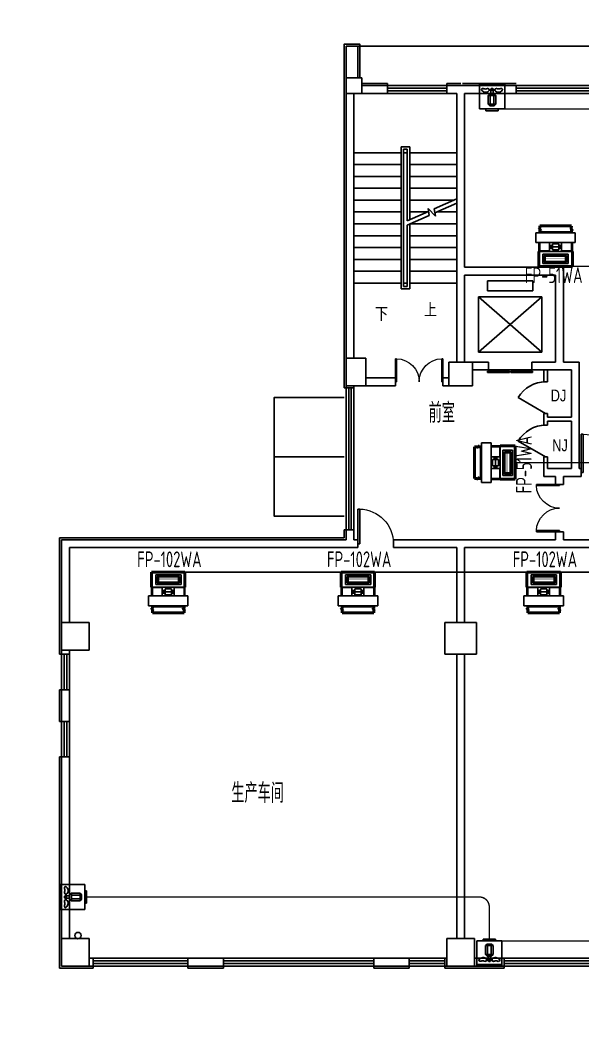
# Model space of a CAD drawing. Extents: x 2166032 to 5302137, y 581493 to 2416206.
# Drawn here: x 2326676 to 2340902, y 1164813 to 1190577 of the extents above; entities that cross this region are included whole.
import ezdxf

# ---------------------------------------------------------------- set-up
doc = ezdxf.new("R2010")
doc.units = 0
doc.header["$LTSCALE"] = 1000
doc.header["$MEASUREMENT"] = 0
for name, color, linetype in [('3T_WOOD', 21, 'Continuous'), ('ACS_FFG_FK', 7, 'Continuous'), ('AXIS', 3, 'Continuous'), ('COLUMN', 2, 'Continuous'), ('DIM_SYMB', 3, 'Continuous'), ('LVTRY', 8, 'Continuous'), ('PUB_TEXT', 7, 'Continuous'), ('STAIR', 8, 'Continuous'), ('SURFACE', 8, 'Continuous'), ('WALL', 8, 'Continuous'), ('WINDOW', 8, 'Continuous'), ('WIRE-照明', 1, 'Continuous'), ('屋面', 151, 'Continuous'), ('消防', 7, 'Continuous'), ('风机盘管', 7, 'Continuous')]:
    doc.layers.add(name, color=color, linetype=linetype)
doc.layers.add('ACS_KT_SB', color=130, linetype='Continuous', lineweight=13)
doc.layers.add('ACS_SFG_F2', color=6, linetype='Continuous', lineweight=50)
doc.styles.add('_HZTXT', font='！tssdeng.shx', dxfattribs={"width": 0.8, "bigfont": '！tssdchn.shx'})
doc.styles.add('_TCH_DIM', font='tssdeng.shx', dxfattribs={"bigfont": 'tssdchn.shx'})
doc.styles.add('DIM_FONT', font='simplex_.ttf', dxfattribs={"width": 0.7})
doc.styles.add('HZ', font='！tssdeng.shx', dxfattribs={"bigfont": '！tssdchn.shx'})
doc.styles.add('TSSD_Dimension', font='Tssdeng.shx', dxfattribs={"width": 0.7, "bigfont": 'tssdchn.shx'})
doc.styles.add('TSSD_REIN', font='tssdeng.shx', dxfattribs={"width": 0.7, "bigfont": 'tssdchn.shx'})

# ---------------------------------------------------------------- blocks, each defined once
blk = doc.blocks.new('$SB61_1')
for p, q in [((-344, 91), (-380, 54)), ((-380, 54), (-380, -52)), ((-344, 91), (-134, 91)), ((-344, 91), (-344, -89)), ((-344, 43), (-134, 43)), ((-93, 50), (-134, 91)), ((-134, 91), (-134, -89)), ((-93, 50), (-93, -47)), ((-93, 32), (-10, 32)), ((-10, 66), (-10, -64)), ((-10, 66), (10, 66)), ((10, 16), (10, 66)), ((-344, -89), (-380, -52)), ((-344, -45), (-134, -45)), ((-344, -89), (-134, -89)), ((-93, -47), (-134, -89)), ((-93, -27), (-10, -27)), ((-10, -64), (10, -64)), ((10, -16), (10, -64))]:
    blk.add_line(p, q)
for points in [[(27, 198, 0.411372), (11, 254, 0.494273), (-35, 83, 0.741953), (33, 105, 0.098181), (27, 124, -0.171786), (27, 198)], [(31, -198, -0.313475), (12, -256, -0.472676), (-35, -80, -0.748081), (34, -102, -0.098181), (28, -121, 0.171786), (28, -196)]]:
    blk.add_lwpolyline(points, format="xyb")
blk.add_lwpolyline([(10, 16), (34, 16), (34, -16), (10, -16)], close=True)
for tag, p, height, style, width, flags in [('UNIT', (0, 0), 0.001, 'HZ', 0.7, 1), ('WHAT', (0, 0), 0.001, 'HZ', 0.7, 1), ('SPEC', (0, 0), 0.001, 'HZ', 0.7, 1), ('YSIZE', (34, -16), 0.15, 'DIM_FONT', 0.8, 9), ('XSIZE', (34, -16), 0.15, 'DIM_FONT', 0.8, 9)]:
    blk.add_attdef(tag, p, '', height=height, dxfattribs=dict(style=style, width=width, flags=flags))
blk = doc.blocks.new('A$C54D307B5')
at = {"layer": '消防'}
for p, q in [((0, -300), (0, 300)), ((0, 300), (640, 300)), ((165, 345), (475, 345)), ((165, 300), (165, 345)), ((475, 300), (475, 345)), ((640, -300), (640, 300)), ((0, -340), (0, -300)), ((0, -300), (640, -300)), ((0, -340), (640, -340)), ((640, -340), (640, -300))]:
    blk.add_line(p, q, dxfattribs=at)
at = {"layer": '风机盘管', "xscale": -1.057367996545509, "yscale": 1.057367996545509, "zscale": 1.0573679886336, "rotation": 90}
blk.add_blockref('$SB61_1', (321, -183), dxfattribs=at)
blk = doc.blocks.new('H-DTDFFS-20')
for p, q in [((-0.5, 0.5), (0.5, 0.5)), ((-0.5, -0.5), (-0.5, 0.5)), ((0.5, 0.5), (-0.5, 0.5)), ((0.5, 0.5), (0.5, -0.5)), ((-0.44, -0.34), (-0.44, 0.34)), ((-0.44, 0.34), (0.44, 0.34)), ((-0.4, 0.3), (0.4, 0.3)), ((-0.4, -0.3), (-0.4, 0.3)), ((0.4, 0.3), (0.4, -0.3)), ((0.44, 0.34), (0.44, -0.34)), ((0.44, -0.34), (-0.44, -0.34)), ((0.4, -0.3), (-0.4, -0.3)), ((0.5, -0.5), (-0.5, -0.5))]:
    blk.add_line(p, q)
at = {"const_width": 0.01}
for points in [[(-0.4, 0.162), (0.4, 0.162)], [(-0.4, 0), (0.4, 0)], [(-0.4, -0.162), (0.4, -0.162)]]:
    blk.add_lwpolyline(points, dxfattribs=at)
blk = doc.blocks.new('$TCHSYS$LDOR22D')
for p, q in [((-0.517, 0.833), (-0.017, 0.833)), ((-0.517, 0.833), (-0.517, 0.667)), ((-0.017, 0.833), (-0.017, 0.667)), ((0.017, 0.833), (0.017, 0.667)), ((0.017, 0.833), (0.517, 0.833)), ((0.517, 0.833), (0.517, 0.667)), ((-0.517, 0.667), (-0.017, 0.667)), ((-0.5, 0.5), (0.5, 0.5)), ((0.017, 0.667), (0.517, 0.667))]:
    blk.add_line(p, q)
blk = doc.blocks.new('$DorLib2D$00000002')
for p, q in [((-0.5, 0), (-0.5, 0.4875)), ((-0.475, 0.4875), (-0.5, 0.4875)), ((-0.475, 0), (-0.475, 0.4875)), ((0.475, 0), (0.475, 0.4875)), ((0.475, 0.4875), (0.5, 0.4875)), ((0.5, 0), (0.5, 0.4875)), ((-0.5, 0), (-0.475, 0)), ((0.5, 0), (0.475, 0))]:
    blk.add_line(p, q)
at = {"lineweight": 13}
for centre, start, end in [((-0.4875, 0), 0, 88.53072), ((0.4875, 0), 91.46928, 180)]:
    blk.add_arc(centre, 0.4875, start, end, dxfattribs=at)
blk = doc.blocks.new('$TCHSYS$WIN2D')
for p, q in [((-0.5, 0.5), (0.5, 0.5)), ((-0.5, 0.5), (-0.5, -0.5)), ((0.5, 0.5), (0.5, -0.5)), ((0.5, 0.1667), (-0.5, 0.1667)), ((0.5, -0.1667), (-0.5, -0.1667)), ((-0.5, -0.5), (0.5, -0.5))]:
    blk.add_line(p, q)
blk = doc.blocks.new('$DorLib2D$00000214')
at = {"color": 0}
blk.add_line((0.5, 0), (0, 0.866), dxfattribs=at)
blk.add_arc((0.5, 0), 1, 120, 180, dxfattribs=at)
blk = doc.blocks.new('$TCHSYS$DOOR2D')
for p, q in [((0.45, 0.975), (0.5, 0.975)), ((0.45, 0), (0.45, 0.975)), ((0.5, 0), (0.5, 0.975)), ((0.5, 0), (0.45, 0))]:
    blk.add_line(p, q)
at = {"lineweight": 13}
blk.add_arc((0.475, 0), 0.975, 91.4693, 180, dxfattribs=at)
blk = doc.blocks.new('$DorLib2D$00000001')
for p, q in [((0.45, 0.975), (0.5, 0.975)), ((0.45, 0), (0.45, 0.975)), ((0.5, 0), (0.5, 0.975)), ((0.5, 0), (0.45, 0))]:
    blk.add_line(p, q)
at = {"lineweight": 13}
blk.add_arc((0.475, 0), 0.975, 91.4693, 180, dxfattribs=at)

msp = doc.modelspace()

# ---------------------------------------------------------------- linework, layer by layer
at = {"color": 0}
for p, q in [((2339716.5, 1185198.2), (2340716.5, 1185198.2)), ((2339716.5, 1184948.2), (2339716.5, 1185198.2)), ((2339786.5, 1185223.2), (2340646.5, 1185223.2)), ((2339816.5, 1185198.2), (2339816.5, 1185223.2)), ((2340616.5, 1185198.2), (2340616.5, 1185223.2)), ((2340716.5, 1185198.2), (2340716.5, 1184948.2)), ((2340716.5, 1184948.2), (2339716.5, 1184948.2)), ((2339791.5, 1184948.2), (2339791.5, 1184723.2)), ((2339816.5, 1184948.2), (2339816.5, 1184735.7)), ((2340066.5, 1184735.7), (2340066.5, 1184948.2)), ((2340136.5, 1184917), (2340136.5, 1184767)), ((2340296.5, 1184917), (2340136.5, 1184917)), ((2340296.5, 1184767), (2340296.5, 1184917)), ((2340366.5, 1184948.2), (2340366.5, 1184735.7)), ((2340616.5, 1184735.7), (2340616.5, 1184948.2)), ((2340641.5, 1184723.2), (2340641.5, 1184948.2)), ((2339791.5, 1184723.2), (2340641.5, 1184723.2)), ((2339816.5, 1184735.7), (2340066.5, 1184735.7)), ((2340136.5, 1184873.2), (2340066.5, 1184873.2)), ((2340066.5, 1184842), (2340366.5, 1184842)), ((2340136.5, 1184810.7), (2340066.5, 1184810.7)), ((2340136.5, 1184767), (2340296.5, 1184767)), ((2340296.5, 1184873.2), (2340366.5, 1184873.2)), ((2340296.5, 1184810.7), (2340366.5, 1184810.7)), ((2340366.5, 1184735.7), (2340616.5, 1184735.7)), ((2338316.8, 1178943.5), (2338316.8, 1179803.5)), ((2338341.8, 1179773.5), (2338316.8, 1179773.5)), ((2338341.8, 1178873.5), (2338341.8, 1179873.5)), ((2338341.8, 1179873.5), (2338591.8, 1179873.5)), ((2338591.8, 1179873.5), (2338591.8, 1178873.5)), ((2338816.8, 1179798.5), (2338591.8, 1179798.5)), ((2338804.3, 1179773.5), (2338591.8, 1179773.5)), ((2338804.3, 1179523.5), (2338804.3, 1179773.5)), ((2338816.8, 1178948.5), (2338816.8, 1179798.5)), ((2338591.8, 1179523.5), (2338804.3, 1179523.5)), ((2338666.8, 1179453.5), (2338666.8, 1179523.5)), ((2338698, 1179223.5), (2338698, 1179523.5)), ((2338729.3, 1179453.5), (2338729.3, 1179523.5)), ((2338804.3, 1179223.5), (2338591.8, 1179223.5)), ((2338773, 1179453.5), (2338623, 1179453.5)), ((2338623, 1179453.5), (2338623, 1179293.5)), ((2338623, 1179293.5), (2338773, 1179293.5)), ((2338666.8, 1179293.5), (2338666.8, 1179223.5)), ((2338729.3, 1179293.5), (2338729.3, 1179223.5)), ((2338773, 1179293.5), (2338773, 1179453.5)), ((2338804.3, 1178973.5), (2338804.3, 1179223.5)), ((2338341.8, 1178973.5), (2338316.8, 1178973.5)), ((2338591.8, 1178973.5), (2338804.3, 1178973.5)), ((2338591.8, 1178873.5), (2338341.8, 1178873.5)), ((2338591.8, 1178948.5), (2338816.8, 1178948.5)), ((2330841.5, 1176223.5), (2329991.5, 1176223.5)), ((2329991.5, 1176223.5), (2329991.5, 1175998.5)), ((2330266.5, 1176211), (2330016.5, 1176211)), ((2330016.5, 1176211), (2330016.5, 1175998.5)), ((2330266.5, 1175998.5), (2330266.5, 1176211)), ((2330336.5, 1176136), (2330266.5, 1176136)), ((2330336.5, 1176179.8), (2330336.5, 1176029.8)), ((2330496.5, 1176179.8), (2330336.5, 1176179.8)), ((2330496.5, 1176029.8), (2330496.5, 1176179.8)), ((2330496.5, 1176136), (2330566.5, 1176136)), ((2330816.5, 1176211), (2330566.5, 1176211)), ((2330566.5, 1176211), (2330566.5, 1175998.5)), ((2330816.5, 1175998.5), (2330816.5, 1176211)), ((2330841.5, 1175998.5), (2330841.5, 1176223.5)), ((2335641.5, 1176223.5), (2334791.5, 1176223.5)), ((2334791.5, 1176223.5), (2334791.5, 1175998.5)), ((2335066.5, 1176211), (2334816.5, 1176211)), ((2334816.5, 1176211), (2334816.5, 1175998.5)), ((2335066.5, 1175998.5), (2335066.5, 1176211)), ((2335136.5, 1176136), (2335066.5, 1176136)), ((2335136.5, 1176179.8), (2335136.5, 1176029.8)), ((2335296.5, 1176179.8), (2335136.5, 1176179.8)), ((2335296.5, 1176029.8), (2335296.5, 1176179.8)), ((2335296.5, 1176136), (2335366.5, 1176136)), ((2335616.5, 1176211), (2335366.5, 1176211)), ((2335366.5, 1176211), (2335366.5, 1175998.5)), ((2335616.5, 1175998.5), (2335616.5, 1176211)), ((2335641.5, 1175998.5), (2335641.5, 1176223.5)), ((2340341.5, 1176223.5), (2339491.5, 1176223.5)), ((2339491.5, 1176223.5), (2339491.5, 1175998.5)), ((2339766.5, 1176211), (2339516.5, 1176211)), ((2339516.5, 1176211), (2339516.5, 1175998.5)), ((2339766.5, 1175998.5), (2339766.5, 1176211)), ((2339836.5, 1176136), (2339766.5, 1176136)), ((2339836.5, 1176179.8), (2339836.5, 1176029.8)), ((2339996.5, 1176179.8), (2339836.5, 1176179.8)), ((2339996.5, 1176029.8), (2339996.5, 1176179.8)), ((2339996.5, 1176136), (2340066.5, 1176136)), ((2340316.5, 1176211), (2340066.5, 1176211)), ((2340066.5, 1176211), (2340066.5, 1175998.5)), ((2340316.5, 1175998.5), (2340316.5, 1176211)), ((2340341.5, 1175998.5), (2340341.5, 1176223.5)), ((2329916.5, 1175998.5), (2330916.5, 1175998.5)), ((2329916.5, 1175748.5), (2329916.5, 1175998.5)), ((2330566.5, 1176104.8), (2330266.5, 1176104.8)), ((2330336.5, 1176073.5), (2330266.5, 1176073.5)), ((2330336.5, 1176029.8), (2330496.5, 1176029.8)), ((2330496.5, 1176073.5), (2330566.5, 1176073.5)), ((2330916.5, 1175998.5), (2330916.5, 1175748.5)), ((2334716.5, 1175998.5), (2335716.5, 1175998.5)), ((2334716.5, 1175748.5), (2334716.5, 1175998.5)), ((2335366.5, 1176104.8), (2335066.5, 1176104.8)), ((2335136.5, 1176073.5), (2335066.5, 1176073.5)), ((2335136.5, 1176029.8), (2335296.5, 1176029.8)), ((2335296.5, 1176073.5), (2335366.5, 1176073.5)), ((2335716.5, 1175998.5), (2335716.5, 1175748.5)), ((2339416.5, 1175998.5), (2340416.5, 1175998.5)), ((2339416.5, 1175748.5), (2339416.5, 1175998.5)), ((2340066.5, 1176104.8), (2339766.5, 1176104.8)), ((2339836.5, 1176073.5), (2339766.5, 1176073.5)), ((2339836.5, 1176029.8), (2339996.5, 1176029.8)), ((2339996.5, 1176073.5), (2340066.5, 1176073.5)), ((2340416.5, 1175998.5), (2340416.5, 1175748.5)), ((2330916.5, 1175748.5), (2329916.5, 1175748.5)), ((2330846.5, 1175723.5), (2329986.5, 1175723.5)), ((2330016.5, 1175748.5), (2330016.5, 1175723.5)), ((2330816.5, 1175748.5), (2330816.5, 1175723.5)), ((2335716.5, 1175748.5), (2334716.5, 1175748.5)), ((2335646.5, 1175723.5), (2334786.5, 1175723.5)), ((2334816.5, 1175748.5), (2334816.5, 1175723.5)), ((2335616.5, 1175748.5), (2335616.5, 1175723.5)), ((2340416.5, 1175748.5), (2339416.5, 1175748.5)), ((2340346.5, 1175723.5), (2339486.5, 1175723.5)), ((2339516.5, 1175748.5), (2339516.5, 1175723.5)), ((2340316.5, 1175748.5), (2340316.5, 1175723.5))]:
    msp.add_line(p, q, dxfattribs=at)
msp.add_circle((2604640.5, 1020101.3), 438608.5)
at = {"layer": '3T_WOOD'}
for p, q in [((2334966.5, 1181273.5), (2334966.5, 1181273.5)), ((2335016.5, 1181223.5), (2335016.5, 1181223.5))]:
    msp.add_line(p, q, dxfattribs=at)
at = {"layer": 'ACS_SFG_F2'}
for p, q in [((2339851, 1185244.4), (2339793.1, 1185321.6)), ((2339793.1, 1185321.6), (2339815.9, 1185311.1)), ((2339815.9, 1185311.1), (2339816.5, 1185373.2)), ((2340616.5, 1185373.2), (2339816.5, 1185373.2)), ((2339816.5, 1185223.2), (2339816.5, 1185269.1)), ((2339816.5, 1185269.1), (2339851, 1185244.4)), ((2340651, 1185244.4), (2340593.1, 1185321.6)), ((2340593.1, 1185321.6), (2340615.9, 1185311.1)), ((2340615.9, 1185311.1), (2340616.5, 1185373.2)), ((2340616.5, 1185223.2), (2340616.5, 1185269.1)), ((2340616.5, 1185269.1), (2340651, 1185244.4)), ((2339796.4, 1184344.9), (2339796.4, 1184723.2)), ((2340641.5, 1184344.9), (2340641.5, 1184723.2)), ((2339796.4, 1184344.9), (2340641.5, 1184344.9)), ((2338229, 1179773), (2338166.8, 1179773.5)), ((2338166.8, 1179773.5), (2338166.8, 1178973.5)), ((2338295.6, 1179808), (2338218.4, 1179750.1)), ((2338218.4, 1179750.1), (2338229, 1179773)), ((2338270.9, 1179773.5), (2338295.6, 1179808)), ((2338316.8, 1179773.5), (2338270.9, 1179773.5)), ((2339195.1, 1179798.5), (2338816.8, 1179798.5)), ((2339195.1, 1178953.4), (2339195.1, 1179798.5)), ((2338229, 1178973), (2338166.8, 1178973.5)), ((2338295.6, 1179008), (2338218.4, 1178950.1)), ((2338218.4, 1178950.1), (2338229, 1178973)), ((2338270.9, 1178973.5), (2338295.6, 1179008)), ((2338316.8, 1178973.5), (2338270.9, 1178973.5)), ((2339195.1, 1178953.4), (2338816.8, 1178953.4)), ((2330839, 1176601.9), (2329993.9, 1176601.8)), ((2329993.9, 1176601.9), (2329993.9, 1176223.5)), ((2330839, 1176601.9), (2330839, 1176223.5)), ((2335639, 1176601.9), (2334793.9, 1176601.8)), ((2334793.9, 1176601.9), (2334793.9, 1176223.5)), ((2335639, 1176601.9), (2335639, 1176223.5)), ((2340339, 1176601.9), (2339493.9, 1176601.8)), ((2339493.9, 1176601.9), (2339493.9, 1176223.5)), ((2340339, 1176601.9), (2340339, 1176223.5)), ((2330016.5, 1175677.7), (2329982, 1175702.3)), ((2329982, 1175702.3), (2330039.9, 1175625.2)), ((2330016.5, 1175723.5), (2330016.5, 1175677.7)), ((2330017, 1175635.7), (2330016.5, 1175573.5)), ((2330039.9, 1175625.2), (2330017, 1175635.7)), ((2330816.5, 1175677.7), (2330782, 1175702.3)), ((2330782, 1175702.3), (2330839.9, 1175625.2)), ((2330816.5, 1175723.5), (2330816.5, 1175677.7)), ((2330817, 1175635.7), (2330816.5, 1175573.5)), ((2330839.9, 1175625.2), (2330817, 1175635.7)), ((2334816.5, 1175677.7), (2334782, 1175702.3)), ((2334782, 1175702.3), (2334839.9, 1175625.2)), ((2334816.5, 1175723.5), (2334816.5, 1175677.7)), ((2334817, 1175635.7), (2334816.5, 1175573.5)), ((2334839.9, 1175625.2), (2334817, 1175635.7)), ((2335616.5, 1175677.7), (2335582, 1175702.3)), ((2335582, 1175702.3), (2335639.9, 1175625.2)), ((2335616.5, 1175723.5), (2335616.5, 1175677.7)), ((2335617, 1175635.7), (2335616.5, 1175573.5)), ((2335639.9, 1175625.2), (2335617, 1175635.7)), ((2339516.5, 1175677.7), (2339482, 1175702.3)), ((2339482, 1175702.3), (2339539.9, 1175625.2)), ((2339516.5, 1175723.5), (2339516.5, 1175677.7)), ((2339517.1, 1175635.7), (2339516.5, 1175573.5)), ((2339539.9, 1175625.2), (2339517.1, 1175635.7)), ((2340316.5, 1175677.7), (2340282, 1175702.3)), ((2340282, 1175702.3), (2340339.9, 1175625.2)), ((2340316.5, 1175723.5), (2340316.5, 1175677.7)), ((2340317.1, 1175635.7), (2340316.5, 1175573.5)), ((2340339.9, 1175625.2), (2340317.1, 1175635.7)), ((2330816.5, 1175573.5), (2330016.5, 1175573.5)), ((2335616.5, 1175573.5), (2334816.5, 1175573.5)), ((2340316.5, 1175573.5), (2339516.5, 1175573.5))]:
    msp.add_line(p, q, dxfattribs=at)
at = {"layer": 'AXIS'}
msp.add_lwpolyline([(2334866.5, 1179523.5), (2333096.5, 1179523.5)], dxfattribs=at)
at = {"layer": 'COLUMN'}
for p, q in [((2335316.5, 1189123.5), (2334916.5, 1189123.5)), ((2334916.5, 1189123.5), (2334916.5, 1188723.5)), ((2335316.5, 1188723.5), (2335316.5, 1189123.5)), ((2334916.5, 1188723.5), (2335316.5, 1188723.5)), ((2335416.5, 1182023.5), (2334916.5, 1182023.5)), ((2334916.5, 1182023.5), (2334916.5, 1181323.5)), ((2335416.5, 1181323.5), (2335416.5, 1182023.5)), ((2338116.5, 1181923.5), (2337516.5, 1181923.5)), ((2337516.5, 1181923.5), (2337516.5, 1181323.5)), ((2338116.5, 1181323.5), (2338116.5, 1181923.5)), ((2334916.5, 1181323.5), (2335416.5, 1181323.5)), ((2337516.5, 1181323.5), (2338116.5, 1181323.5)), ((2328416.2, 1175323.5), (2327716.5, 1175323.5)), ((2327716.5, 1175323.5), (2327716.5, 1174623.5)), ((2328416.2, 1174623.5), (2328416.2, 1175323.5)), ((2338214.9, 1175323.5), (2337414.9, 1175323.5)), ((2337414.9, 1175323.5), (2337414.9, 1174523.5)), ((2338214.9, 1174523.5), (2338214.9, 1175323.5)), ((2327716.5, 1174623.5), (2328416.2, 1174623.5)), ((2337414.9, 1174523.5), (2338214.9, 1174523.5)), ((2328416.2, 1167323.7), (2327716.5, 1167323.7)), ((2327716.5, 1167323.7), (2327716.5, 1166623.5)), ((2328416.2, 1166623.5), (2328416.2, 1167323.7)), ((2338166.2, 1167323.7), (2337466.2, 1167323.7)), ((2337466.2, 1167323.7), (2337466.2, 1166623.5)), ((2338166.2, 1166623.5), (2338166.2, 1167323.7)), ((2327716.5, 1166623.5), (2328416.2, 1166623.5)), ((2337466.2, 1166623.5), (2338166.2, 1166623.5))]:
    msp.add_line(p, q, dxfattribs=at)
at = {"layer": 'DIM_SYMB'}
for points in [[(2335791.5, 1183410.7, 0, 0, 0), (2335791.5, 1187981.5, 0, 0, 0), (2337041.5, 1187981.5, 0, 0, 0), (2337041.5, 1186402.5, 80, 0, 0), (2337041.5, 1186102.5, 0, 0, 0)], [(2337041.5, 1183515.6, 0, 0, 0), (2337041.5, 1184865.6, 80, 0, 0), (2337041.5, 1185165.6, 0, 0, 0)]]:
    msp.add_lwpolyline(points, format="xyseb", dxfattribs=at)
at = {"layer": 'LVTRY', "color": 4}
msp.add_lwpolyline([(2334866.5, 1181023.5), (2333096.5, 1181023.5), (2333096.5, 1178023.5), (2334866.5, 1178023.5)], dxfattribs=at)
at = {"layer": 'STAIR'}
for p, q in [((2335216.5, 1189923.5), (2379466.5, 1189923.5)), ((2337716.5, 1188723.5), (2335116.5, 1188723.5)), ((2335116.5, 1188723.5), (2335116.5, 1187223.5)), ((2337716.5, 1187223.5), (2337716.5, 1188723.5)), ((2335116.5, 1187223.5), (2335116.5, 1183923.5)), ((2336306.5, 1187223.5), (2335116.5, 1187223.5)), ((2335116.5, 1187223.5), (2336306.5, 1187223.5)), ((2336526.5, 1187373.5), (2336306.5, 1187373.5)), ((2336306.5, 1187373.5), (2336306.5, 1183773.5)), ((2336466.5, 1187313.5), (2336366.5, 1187313.5)), ((2336366.5, 1187313.5), (2336366.5, 1183833.5)), ((2336366.5, 1187223.5), (2336366.5, 1183923.5)), ((2336366.5, 1187223.5), (2336466.5, 1187223.5)), ((2336466.5, 1185500.9), (2336466.5, 1187313.5)), ((2336466.5, 1185500.9), (2336466.5, 1187223.5)), ((2336526.5, 1185527.6), (2336526.5, 1187373.5)), ((2336526.5, 1187223.5), (2337716.5, 1187223.5)), ((2336526.5, 1187223.5), (2337716.5, 1187223.5)), ((2337716.5, 1186055.5), (2337716.5, 1187223.5)), ((2336306.5, 1186923.5), (2335116.5, 1186923.5)), ((2336526.5, 1186923.5), (2337716.5, 1186923.5)), ((2336306.5, 1186623.5), (2335116.5, 1186623.5)), ((2336526.5, 1186623.5), (2337716.5, 1186623.5)), ((2336306.5, 1186323.5), (2335116.5, 1186323.5)), ((2336526.5, 1186323.5), (2337716.5, 1186323.5)), ((2336306.5, 1186023.5), (2335116.5, 1186023.5)), ((2336526.5, 1186023.5), (2337644.4, 1186023.5)), ((2337147.3, 1185803), (2337716.5, 1186055.5)), ((2337163.4, 1185700.7), (2337716.5, 1185946.1)), ((2337716.5, 1183923.5), (2337716.5, 1185946.1)), ((2336306.5, 1185723.5), (2335116.5, 1185723.5)), ((2336466.5, 1185500.9), (2337001.3, 1185738.2)), ((2336526.5, 1185723.5), (2336968.2, 1185723.5)), ((2337017.4, 1185636), (2336989.7, 1185812.2)), ((2336989.7, 1185812.2), (2337176.3, 1185618.5)), ((2337176.3, 1185618.5), (2337147.3, 1185803)), ((2337214.8, 1185723.5), (2337716.5, 1185723.5)), ((2336306.5, 1185423.5), (2335116.5, 1185423.5)), ((2336466.5, 1185391.5), (2337017.4, 1185636)), ((2336526.5, 1183773.5), (2336526.5, 1185418.2)), ((2336538.6, 1185423.5), (2337716.5, 1185423.5)), ((2336466.5, 1183923.5), (2336466.5, 1185391.5)), ((2336466.5, 1183833.5), (2336466.5, 1185391.5)), ((2336306.5, 1185123.5), (2335116.5, 1185123.5)), ((2336526.5, 1185123.5), (2337716.5, 1185123.5)), ((2336306.5, 1184823.5), (2335116.5, 1184823.5)), ((2336526.5, 1184823.5), (2337716.5, 1184823.5)), ((2336306.5, 1184523.5), (2335116.5, 1184523.5)), ((2336526.5, 1184523.5), (2337716.5, 1184523.5)), ((2336306.5, 1184223.5), (2335116.5, 1184223.5)), ((2336526.5, 1184223.5), (2337716.5, 1184223.5)), ((2336306.5, 1183923.5), (2335116.5, 1183923.5)), ((2336466.5, 1183923.5), (2336366.5, 1183923.5)), ((2336526.5, 1183923.5), (2337716.5, 1183923.5)), ((2338491.5, 1183726.1), (2338491.5, 1183976.1)), ((2338491.5, 1183976.1), (2339641.5, 1183976.1)), ((2339641.5, 1183976.1), (2339641.5, 1183726.1)), ((2336306.5, 1183773.5), (2336526.5, 1183773.5)), ((2336366.5, 1183833.5), (2336466.5, 1183833.5)), ((2339641.5, 1183726.1), (2338491.5, 1183726.1)), ((2338266.5, 1182173.5), (2338266.5, 1183573.5)), ((2338266.5, 1183573.5), (2339866.5, 1183573.5)), ((2339866.5, 1183573.5), (2338266.5, 1182173.5)), ((2339866.5, 1182173.5), (2338266.5, 1183573.5)), ((2339866.5, 1183573.5), (2339866.5, 1182173.5)), ((2339866.5, 1182173.5), (2338266.5, 1182173.5))]:
    msp.add_line(p, q, dxfattribs=at)
at = {"layer": 'SURFACE'}
for p, q in [((2334866.5, 1189023.5), (2334866.5, 1189923.5)), ((2335266.5, 1189123.5), (2335266.5, 1189923.5)), ((2334866.5, 1181423.5), (2334866.5, 1189023.5)), ((2335316.5, 1188973.5), (2335966.5, 1188973.5)), ((2335966.5, 1188973.5), (2335966.5, 1188923.5)), ((2337466.5, 1188973.5), (2337466.5, 1188923.5)), ((2337466.5, 1188973.5), (2337816.5, 1188973.5)), ((2337866.5, 1188973.5), (2339216.5, 1188973.5)), ((2334866.5, 1181273.5), (2334866.5, 1181623.5)), ((2334866.5, 1181273.5), (2334916.5, 1181273.5)), ((2334866.5, 1177673.5), (2334916.5, 1177673.5)), ((2334866.5, 1177473.5), (2334866.5, 1177673.5)), ((2327666.5, 1177473.5), (2334866.5, 1177473.5)), ((2327666.5, 1174973.5), (2327666.5, 1177473.5)), ((2327666.5, 1174523.5), (2327666.5, 1174973.5)), ((2327666.5, 1174523.5), (2327716.5, 1174523.5)), ((2327666.5, 1173623.5), (2327716.5, 1173623.5)), ((2327666.5, 1172823.4), (2327666.5, 1173623.5)), ((2327666.5, 1172823.4), (2327716.5, 1172823.4)), ((2327666.5, 1171923.4), (2327716.5, 1171923.4)), ((2327666.5, 1166573.5), (2327666.5, 1171923.4)), ((2328516.5, 1166573.5), (2328516.5, 1166623.5)), ((2330916.5, 1166573.5), (2330916.5, 1166623.5)), ((2331816.4, 1166573.5), (2331816.4, 1166623.5)), ((2335616.4, 1166573.5), (2335616.4, 1166623.5)), ((2336516.2, 1166573.5), (2336516.2, 1166623.5)), ((2337416.2, 1166573.5), (2337416.2, 1166623.5)), ((2338916.2, 1166573.5), (2338916.2, 1166623.5)), ((2328516.5, 1166573.5), (2327666.5, 1166573.5)), ((2331816.4, 1166573.5), (2330916.5, 1166573.5)), ((2336516.2, 1166573.5), (2335616.4, 1166573.5)), ((2337816.5, 1166573.5), (2337416.2, 1166573.5)), ((2338916.2, 1166573.5), (2337816.5, 1166573.5))]:
    msp.add_line(p, q, dxfattribs=at)
at = {"layer": 'WALL'}
for p, q in [((2334916.5, 1189123.5), (2334916.5, 1189923.5)), ((2334916.5, 1189923.5), (2335216.5, 1189923.5)), ((2335216.5, 1189123.5), (2335216.5, 1189923.5)), ((2335966.5, 1188923.5), (2335316.5, 1188923.5)), ((2335966.5, 1188723.5), (2335966.5, 1188923.5)), ((2337816.5, 1188923.5), (2337466.5, 1188923.5)), ((2337466.5, 1188923.5), (2337466.5, 1188723.5)), ((2339216.5, 1188923.5), (2337816.5, 1188923.5)), ((2339216.5, 1188723.5), (2339216.5, 1188923.5)), ((2334916.5, 1182023.5), (2334916.5, 1188723.5)), ((2335116.5, 1182023.5), (2335116.5, 1188723.5)), ((2335316.5, 1188723.5), (2335966.5, 1188723.5)), ((2337466.5, 1188723.5), (2337716.5, 1188723.5)), ((2337716.5, 1184223.5), (2337716.5, 1188723.5)), ((2337916.5, 1188723.5), (2339216.5, 1188723.5)), ((2337916.5, 1184323.5), (2337916.5, 1188723.5)), ((2337716.5, 1181923.5), (2337716.5, 1184223.5)), ((2337916.5, 1184323.5), (2340416.5, 1184323.5)), ((2337916.5, 1184123.5), (2340216.5, 1184123.5)), ((2337916.5, 1181923.5), (2337916.5, 1184123.5)), ((2340216.5, 1181923.5), (2340216.5, 1184123.5)), ((2340416.5, 1181923.5), (2340416.5, 1184323.5)), ((2338516.5, 1181923.5), (2338116.5, 1181923.5)), ((2338516.5, 1181723.5), (2338516.5, 1181923.5)), ((2340216.5, 1181923.5), (2339616.5, 1181923.5)), ((2339616.5, 1181923.5), (2339616.5, 1181723.5)), ((2340416.5, 1181923.5), (2340816.5, 1181923.5)), ((2340816.5, 1181923.5), (2340816.5, 1180473.5)), ((2338116.5, 1181723.5), (2338516.5, 1181723.5)), ((2339616.5, 1181723.5), (2340316.5, 1181723.5)), ((2339916.5, 1181723.5), (2339916.5, 1181423.5)), ((2340016.5, 1181723.5), (2339916.5, 1181723.5)), ((2340016.5, 1181423.5), (2340016.5, 1181723.5)), ((2340316.5, 1181723.5), (2340616.5, 1181723.5)), ((2340616.5, 1181723.5), (2340616.5, 1180523.5)), ((2334916.5, 1181323.5), (2334916.5, 1181273.5)), ((2334916.5, 1181273.5), (2335116.5, 1181273.5)), ((2335116.5, 1181273.5), (2335116.5, 1181323.5)), ((2336166.5, 1181523.5), (2335416.5, 1181523.5)), ((2335416.5, 1181323.5), (2336166.5, 1181323.5)), ((2336166.5, 1181323.5), (2336166.5, 1181523.5)), ((2337516.5, 1181523.5), (2337366.5, 1181523.5)), ((2337366.5, 1181523.5), (2337366.5, 1181323.5)), ((2337366.5, 1181323.5), (2337516.5, 1181323.5)), ((2339916.5, 1181423.5), (2340016.5, 1181423.5)), ((2340016.5, 1180623.5), (2339916.5, 1180623.5)), ((2339916.5, 1180623.5), (2339916.5, 1180473.5)), ((2340016.5, 1180523.5), (2340016.5, 1180623.5)), ((2340016.5, 1180523.5), (2340616.5, 1180523.5)), ((2339916.5, 1180473.5), (2339916.5, 1180323.5)), ((2339916.5, 1180323.5), (2340016.5, 1180323.5)), ((2340016.5, 1180323.5), (2340016.5, 1180423.5)), ((2340016.5, 1180423.5), (2340616.5, 1180423.5)), ((2340616.5, 1180423.5), (2340616.5, 1179223.5)), ((2340816.5, 1180473.5), (2340816.5, 1179223.5)), ((2340016.5, 1179523.5), (2339916.5, 1179523.5)), ((2339916.5, 1179523.5), (2339916.5, 1179023.5)), ((2340016.5, 1179223.5), (2340016.5, 1179523.5)), ((2340316.5, 1179223.5), (2340016.5, 1179223.5)), ((2340616.5, 1179223.5), (2340316.5, 1179223.5)), ((2340866.5, 1179223.5), (2340816.5, 1179223.5)), ((2340866.5, 1179023.5), (2340866.5, 1179223.5)), ((2340216.5, 1179023.5), (2339916.5, 1179023.5)), ((2340216.5, 1179023.5), (2340216.5, 1178823.5)), ((2340716.5, 1179023.5), (2340416.5, 1179023.5)), ((2340416.5, 1178823.5), (2340416.5, 1179023.5)), ((2340716.5, 1179023.5), (2340866.5, 1179023.5)), ((2340216.5, 1178823.5), (2340416.5, 1178823.5)), ((2335116.5, 1177673.5), (2334916.5, 1177673.5)), ((2334916.5, 1177673.5), (2334916.5, 1177423.5)), ((2335116.5, 1177423.5), (2335116.5, 1177673.5)), ((2327716.5, 1177423.5), (2334916.5, 1177423.5)), ((2327716.5, 1175323.5), (2327716.5, 1177423.5)), ((2335216.5, 1177423.5), (2335116.5, 1177423.5)), ((2335216.5, 1177223.5), (2335216.5, 1177423.5)), ((2337816.5, 1177423.5), (2336116.5, 1177423.5)), ((2336116.5, 1177423.5), (2336116.5, 1177223.5)), ((2340216.5, 1177423.8), (2337816.5, 1177423.7)), ((2340416.5, 1177623.5), (2340216.5, 1177623.5)), ((2340216.5, 1177623.5), (2340216.5, 1177423.8)), ((2340416.5, 1177423.5), (2340416.5, 1177623.5)), ((2341966.3, 1177423.5), (2340416.5, 1177423.5)), ((2327916.5, 1177223.5), (2335016.5, 1177223.5)), ((2327916.5, 1175323.5), (2327916.5, 1177223.5)), ((2335016.5, 1177223.5), (2335016.5, 1177223.5)), ((2335016.5, 1177223.5), (2335216.5, 1177223.5)), ((2336116.5, 1177223.5), (2337716.5, 1177223.5)), ((2337716.5, 1175323.5), (2337716.5, 1177223.5)), ((2340316.5, 1177223.5), (2337916.5, 1177223.5)), ((2337916.5, 1175323.5), (2337916.5, 1177223.5)), ((2340316.5, 1177223.5), (2341966.3, 1177223.5)), ((2327716.5, 1174623.5), (2327716.5, 1174523.5)), ((2327916.5, 1174523.5), (2327916.5, 1174623.5)), ((2327716.5, 1174523.5), (2327916.5, 1174523.5)), ((2337716.5, 1167323.7), (2337716.5, 1174523.5)), ((2337916.5, 1167323.7), (2337916.5, 1174523.5)), ((2327916.5, 1173623.5), (2327716.5, 1173623.5)), ((2327716.5, 1173623.5), (2327716.5, 1172823.4)), ((2327916.5, 1172823.4), (2327916.5, 1173623.5)), ((2327716.5, 1172823.4), (2327916.5, 1172823.4)), ((2327916.5, 1171923.4), (2327716.5, 1171923.4)), ((2327716.5, 1171923.4), (2327716.5, 1167323.7)), ((2327916.5, 1167323.7), (2327916.5, 1171923.4)), ((2328516.5, 1166823.5), (2328416.2, 1166823.5)), ((2328416.2, 1166623.5), (2328516.5, 1166623.5)), ((2328516.5, 1166623.5), (2328516.5, 1166823.5)), ((2331816.4, 1166823.5), (2330916.5, 1166823.5)), ((2330916.5, 1166823.5), (2330916.5, 1166623.5)), ((2330916.5, 1166623.5), (2331816.4, 1166623.5)), ((2331816.4, 1166623.5), (2331816.4, 1166823.5)), ((2336516.2, 1166823.5), (2335616.4, 1166823.5)), ((2335616.4, 1166823.5), (2335616.4, 1166623.5)), ((2335616.4, 1166623.5), (2336516.2, 1166623.5)), ((2336516.2, 1166623.5), (2336516.2, 1166823.5)), ((2337466.2, 1166823.5), (2337416.2, 1166823.5)), ((2337416.2, 1166823.5), (2337416.2, 1166623.5)), ((2337416.2, 1166623.5), (2337466.2, 1166623.5)), ((2338916.2, 1166823.5), (2338166.2, 1166823.5)), ((2338166.2, 1166623.5), (2338916.2, 1166623.5)), ((2338916.2, 1166623.5), (2338916.2, 1166823.5))]:
    msp.add_line(p, q, dxfattribs=at)
at = {"layer": 'WALL', "color": 6}
msp.add_lwpolyline([(2335266.5, 1189923.5), (2335266.5, 1189973.5), (2334866.5, 1189973.5), (2334866.5, 1189923.5)], dxfattribs=at)
at = {"layer": 'WALL'}
msp.add_lwpolyline([(2334916.5, 1181323.5), (2334916.5, 1181323.5)], dxfattribs=at)
at = {"layer": 'WIRE-照明', "linetype": 'Continuous', "const_width": 35}
for points in [[(2338929.8, 1188333.8), (2350653.6, 1188333.8)], [(2330839, 1176601.9), (2334793.9, 1176601.9)], [(2335639, 1176601.9), (2339493.9, 1176601.8)], [(2340339, 1176601.9), (2343693.9, 1176601.8)], [(2338861.2, 1167263.3), (2353571.2, 1167263.3)]]:
    msp.add_lwpolyline(points, dxfattribs=at)
for points in [[(2340641.5, 1184344.9), (2343955.2, 1184344.9, -0.4142136), (2344205.2, 1184094.9), (2344205.2, 1180723.5)], [(2344416.5, 1179845.2), (2344416.5, 1179626, -0.4142136), (2344166.5, 1179376), (2339195.1, 1179376)], [(2328353.3, 1168375.2), (2338289.9, 1168375.2, -0.4142136), (2338539.9, 1168125.2), (2338539.9, 1167308.7)]]:
    msp.add_lwpolyline(points, format="xyb", dxfattribs=at)
at = {"layer": '屋面', "color": 6}
msp.add_circle((2328133.4, 1167400.1), 80, dxfattribs=at)

# ---------------------------------------------------------------- block references
at = {"xscale": -1, "rotation": 180}
msp.add_blockref('A$C54D307B5', (2338289.8, 1188633.5), dxfattribs=at)
at = {"rotation": 270}
msp.add_blockref('A$C54D307B5', (2328008.1, 1168695.2), dxfattribs=at)
msp.add_blockref('A$C54D307B5', (2338221.2, 1166963.6))
at = {"layer": 'ACS_FFG_FK', "xscale": -640, "yscale": 240, "zscale": 0.7999999999999972}
msp.add_blockref('H-DTDFFS-20', (2340212.5, 1184535.9, -52), dxfattribs=at)
for p, rotation in [((2339004.1, 1179369.5, -52), 90), ((2330423, 1176410.9, -52), 180), ((2335223, 1176410.9, -52), 180), ((2339923, 1176410.9, -52), 180)]:
    msp.add_blockref('H-DTDFFS-20', p, dxfattribs=dict(at, rotation=rotation))
at = {"layer": 'WINDOW', "yscale": -200}
for name, p, xscale, zscale in [('$TCHSYS$WIN2D', (2336716.5, 1188823.5), -1500, -1500), ('$TCHSYS$LDOR22D', (2339066.5, 1181823.5), -1100, -1100)]:
    msp.add_blockref(name, p, dxfattribs=dict(at, xscale=xscale, zscale=zscale))
at = {"layer": 'WINDOW'}
for name, p, xscale, yscale, zscale, rotation in [('$TCHSYS$WIN2D', (2340416.5, 1188823.5), -2400, 200, -2400, 359.9999999998047), ('$DorLib2D$00000002', (2336766.5, 1181423.5), 1200, -1200, 1200, 180), ('$TCHSYS$WIN2D', (2335016.5, 1179473.5), -3600, -200, -3600, 90), ('$DorLib2D$00000214', (2339966.5, 1181023.5), -800, 800, -800, 89.99999999987193), ('$DorLib2D$00000214', (2339966.5, 1179923.5), -800, 800, -800, 89.9999999998419), ('$TCHSYS$DOOR2D', (2341366.5, 1179123.5), 1000, -1000, 1000, 179.9999999999685), ('$DorLib2D$00000002', (2340316.5, 1178223.5), 1200, -1200, 1200, 269.9999999999259), ('$DorLib2D$00000001', (2335666.5, 1177323.5), -900, 900, -900, 359.9988590393442), ('$TCHSYS$WIN2D', (2327816.5, 1174073.5), 900, -200, 900, 89.99999999994179), ('$TCHSYS$WIN2D', (2327816.5, 1172373.4), 900, -200, 900, 89.99999999994179), ('$TCHSYS$WIN2D', (2329716.5, 1166723.5), 2400, -200, 2400, 179.9999999999973), ('$TCHSYS$WIN2D', (2333716.4, 1166723.5), 3800, -200, 3800, 179.9999999999973), ('$TCHSYS$WIN2D', (2336966.2, 1166723.5), 900, -200, 900, 179.9999999999973), ('$TCHSYS$WIN2D', (2340116.2, 1166723.5), 2400, -200, 2400, 180)]:
    msp.add_blockref(name, p, dxfattribs=dict(at, xscale=xscale, yscale=yscale, zscale=zscale, rotation=rotation))

# ---------------------------------------------------------------- texts
at = {"layer": 'ACS_KT_SB', "color": 0, "style": 'TSSD_Dimension', "width": 0.7}
for s, p in [('FP-51WA', (2339440.4, 1183923.3, -125)), ('FP-102WA', (2329632.6, 1176727.7, -125)), ('FP-102WA', (2334432.6, 1176727.7, -125)), ('FP-102WA', (2339132.6, 1176727.7, -125))]:
    msp.add_text(s, height=400, dxfattribs=at).set_placement(p)
msp.add_text('FP-51WA', height=400, rotation=90, dxfattribs=at).set_placement((2339616.7, 1178597.5, -125))
at = {"layer": 'PUB_TEXT', "style": '_TCH_DIM'}
for s, p in [('上', (2336885.8, 1183065.6)), ('下', (2335649.6, 1182960.7))]:
    msp.add_text(s, height=350, dxfattribs=at).set_placement(p)
at = {"layer": 'PUB_TEXT'}
for s, height, style, width, p in [('DJ', 300, '_HZTXT', 0.8, (2340096.2, 1180927.2)), ('前室', 500, 'TSSD_REIN', 0.7, (2337005.8, 1180388.2)), ('NJ', 300, '_HZTXT', 0.8, (2340133.9, 1179664.4)), ('生产车间', 500, 'TSSD_REIN', 0.7, (2332014.1, 1170758.8))]:
    msp.add_text(s, height=height, dxfattribs=dict(at, style=style, width=width)).set_placement(p)

doc.saveas('drawing.dxf')
